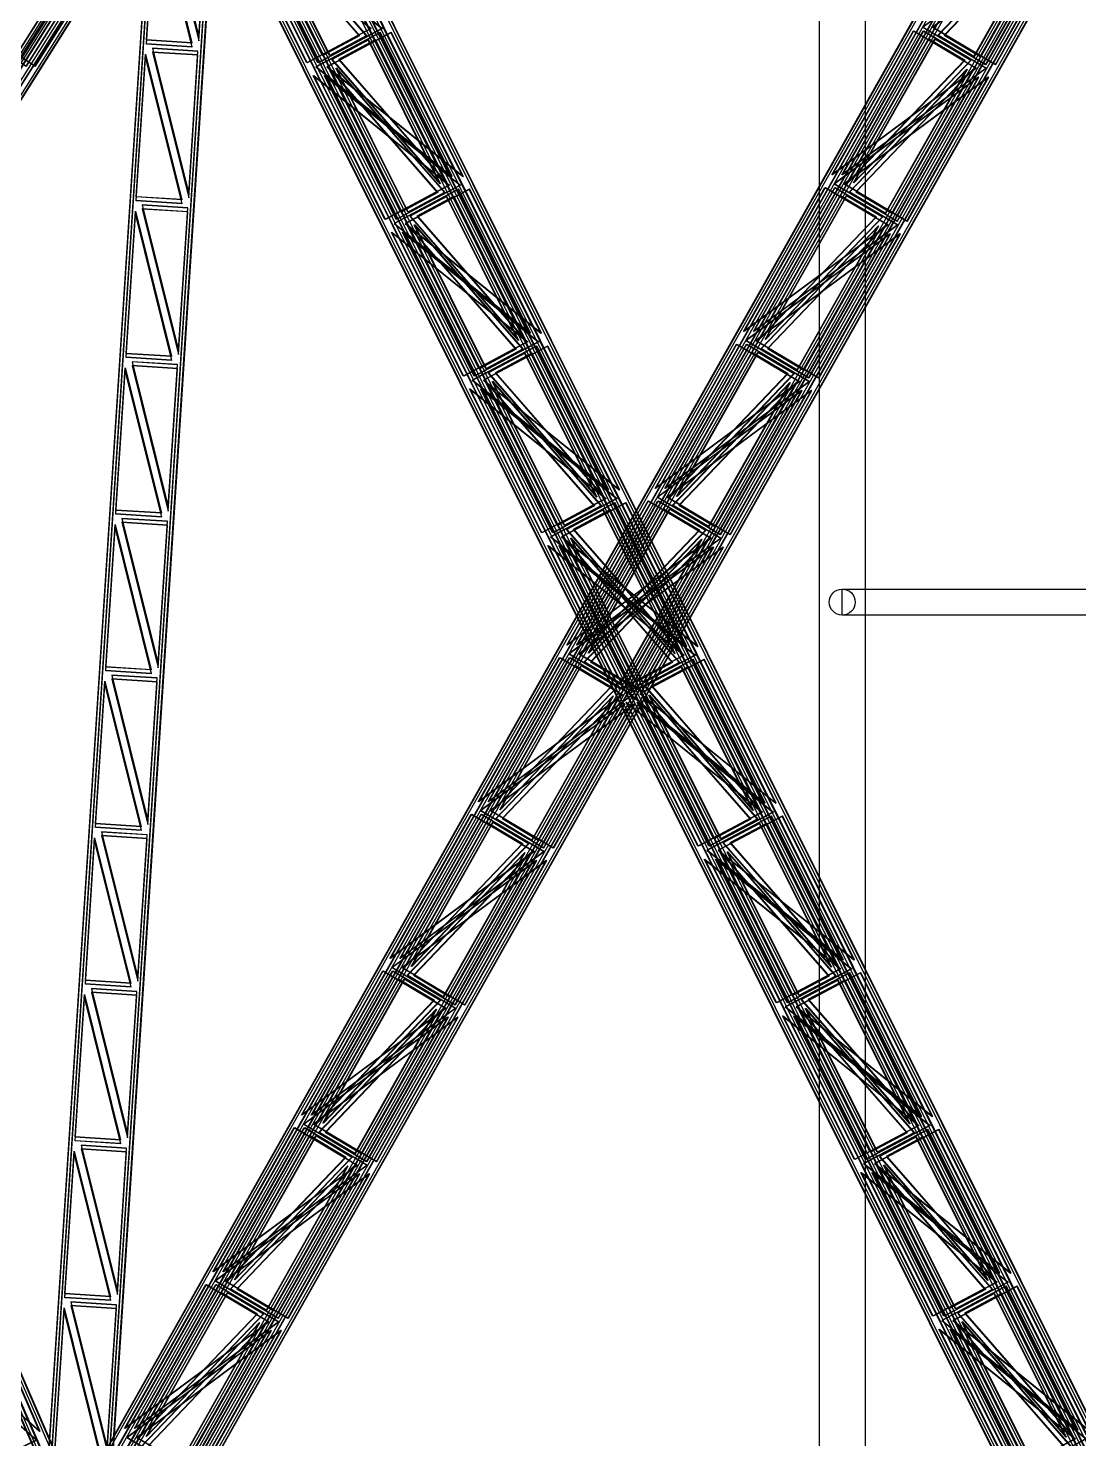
# Model space of a CAD drawing. Header units: millimetres. Extents: x -48000 to 1060615, y -2000 to 333000.
# Drawn here: x -7629 to -364, y 94216 to 103968 of the extents above; entities that cross this region are included whole.
import ezdxf

# ---------------------------------------------------------------- set-up
doc = ezdxf.new("R2010")
doc.units = ezdxf.units.MM
doc.layers.add('D-STR-CORE', color=7, linetype='Continuous', lineweight=25)
doc.layers.add('D-STR-STRC', color=7, linetype='Continuous', lineweight=25)

msp = doc.modelspace()

# ---------------------------------------------------------------- linework, layer by layer
at = {"layer": 'D-STR-CORE'}
for points in [[(-2160, 18300), (-1840, 18300), (-1840, 224550), (-2160, 224550)], [(-2160, 18300), (-1840, 18300), (-1840, 224550), (-2160, 224550)], [(-2000, 100090), (2000, 100090), (2000, 99910), (-2000, 99910)], [(2000, 99910), (-2000, 99910), (-2000, 100090), (2000, 100090)]]:
    msp.add_lwpolyline(points, close=True, dxfattribs=at)
msp.add_circle((-2000, 100000), 90, dxfattribs=at)
at = {"layer": 'D-STR-STRC'}
for points in [[(-14971.35, 93173.03), (-14444.12, 92826.97), (-6260.74, 105826.97), (-6787.96, 106173.03)], [(-14968.11, 93173.03), (-14440.88, 92826.97), (-6257.5, 105826.97), (-6784.72, 106173.03)], [(-14909.81, 93173.03), (-14382.59, 92826.97), (-6199.2, 105826.97), (-6726.43, 106173.03)], [(-14906.58, 93173.03), (-14379.35, 92826.97), (-6195.96, 105826.97), (-6723.19, 106173.03)], [(-14869.6, 93113.55), (-14523.61, 92886.45), (-6340.22, 105886.45), (-6686.21, 106113.55)], [(-14866.36, 93113.55), (-14520.37, 92886.45), (-6336.98, 105886.45), (-6682.97, 106113.55)], [(-14830.33, 93113.55), (-14484.34, 92886.45), (-6300.95, 105886.45), (-6646.94, 106113.55)], [(-14827.09, 93113.55), (-14481.1, 92886.45), (-6297.71, 105886.45), (-6643.7, 106113.55)], [(-7104.4, 93132.14), (-7662.77, 92867.86), (-13309.02, 105867.86), (-12750.65, 106132.14)], [(-7099.81, 93132.14), (-7658.18, 92867.86), (-13304.43, 105867.86), (-12746.06, 106132.14)], [(-7017.17, 93132.14), (-7575.54, 92867.86), (-13221.79, 105867.86), (-12663.42, 106132.14)], [(-7012.57, 93132.14), (-7570.95, 92867.86), (-13217.2, 105867.86), (-12658.82, 106132.14)], [(-7643.44, 93160.39), (-7103.79, 92839.61), (233.89, 105839.61), (-305.77, 106160.39)], [(-7639.85, 93160.39), (-7100.19, 92839.61), (237.48, 105839.61), (-302.17, 106160.39)], [(-7575.15, 93160.39), (-7035.5, 92839.61), (302.17, 105839.61), (-237.48, 106160.39)], [(-7571.56, 93160.39), (-7031.91, 92839.61), (305.77, 105839.61), (-233.89, 106160.39)], [(-7538.33, 93105.26), (-7184.19, 92894.74), (153.49, 105894.74), (-200.66, 106105.26)], [(-7534.74, 93105.26), (-7180.59, 92894.74), (157.08, 105894.74), (-197.06, 106105.26)], [(-7494.76, 93105.26), (-7140.61, 92894.74), (197.06, 105894.74), (-157.08, 106105.26)], [(-7491.16, 93105.26), (-7137.02, 92894.74), (200.66, 105894.74), (-153.49, 106105.26)], [(234.84, 93146.75), (-315.52, 92853.25), (-6807.48, 105853.25), (-6257.12, 106146.75)], [(238.87, 93146.75), (-311.49, 92853.25), (-6803.45, 105853.25), (-6253.09, 106146.75)], [(311.49, 93146.75), (-238.87, 92853.25), (-6730.84, 105853.25), (-6180.48, 106146.75)], [(315.52, 93146.75), (-234.84, 92853.25), (-6726.8, 105853.25), (-6176.44, 106146.75)], [(-7128.92, 93086.72), (-7495.35, 92913.28), (-13141.6, 105913.28), (-12775.17, 106086.72)], [(-7124.33, 93086.72), (-7490.76, 92913.28), (-13137.01, 105913.28), (-12770.58, 106086.72)], [(-7118.13, 93000.15), (-7557.22, 93028.24), (-6711.51, 106028.24), (-6272.42, 106000.15)], [(-7118.13, 93000.15), (-7557.22, 93028.24), (-6711.51, 106028.24), (-6272.42, 106000.15)], [(-7118.13, 92998.08), (-7557.22, 93026.17), (-6711.51, 106026.17), (-6272.42, 105998.08)], [(-7118.13, 92998.08), (-7557.22, 93026.17), (-6711.51, 106026.17), (-6272.42, 105998.08)], [(154.11, 93096.3), (-207.06, 92903.7), (-6699.02, 105903.7), (-6337.85, 106096.3)], [(158.15, 93096.3), (-203.03, 92903.7), (-6694.99, 105903.7), (-6333.81, 106096.3)], [(203.03, 93096.3), (-158.15, 92903.7), (-6650.11, 105903.7), (-6288.94, 106096.3)], [(207.06, 93096.3), (-154.11, 92903.7), (-6646.08, 105903.7), (-6284.9, 106096.3)], [(-7118.13, 92973.83), (-7557.22, 93001.92), (-6711.51, 106001.92), (-6272.42, 105973.83)], [(-7118.13, 92973.83), (-7557.22, 93001.92), (-6711.51, 106001.92), (-6272.42, 105973.83)], [(-7118.13, 92971.76), (-7557.22, 92999.85), (-6711.51, 105999.85), (-6272.42, 105971.76)], [(-7118.13, 92971.76), (-7557.22, 92999.85), (-6711.51, 105999.85), (-6272.42, 105971.76)], [(-6496.42, 103866.12), (-6810.77, 103886.23), (-6746.73, 104870.61)], [(-6496.42, 103866.12), (-6810.77, 103886.23), (-6746.73, 104870.61)], [(-6496.42, 103864.06), (-6810.77, 103884.17), (-6746.73, 104868.54)], [(-6496.42, 103864.06), (-6810.77, 103884.17), (-6746.73, 104868.54)], [(-6496.42, 103839.8), (-6810.77, 103859.91), (-6746.73, 104844.28)], [(-6496.42, 103839.8), (-6810.77, 103859.91), (-6746.73, 104844.28)], [(-6496.42, 103837.74), (-6810.77, 103857.85), (-6746.73, 104842.22)], [(-6496.42, 103837.74), (-6810.77, 103857.85), (-6746.73, 104842.22)], [(-6448.62, 103907.78), (-6384.58, 104892.15), (-6698.93, 104912.26)], [(-6448.62, 103907.78), (-6384.58, 104892.15), (-6698.93, 104912.26)], [(-6448.62, 103905.72), (-6384.58, 104890.09), (-6698.93, 104910.2)], [(-6448.62, 103905.72), (-6384.58, 104890.09), (-6698.93, 104910.2)], [(-6448.62, 103881.46), (-6384.58, 104865.83), (-6698.93, 104885.94)], [(-6448.62, 103881.46), (-6384.58, 104865.83), (-6698.93, 104885.94)], [(-6448.62, 103879.39), (-6384.58, 104863.77), (-6698.93, 104883.88)], [(-6448.62, 103879.39), (-6384.58, 104863.77), (-6698.93, 104883.88)], [(-7965.52, 103924.06), (-7722.51, 103764.54), (-7093.51, 104763.76)], [(-7962.29, 103924.06), (-7719.27, 103764.54), (-7090.27, 104763.76)], [(-7926.26, 103924.06), (-7683.24, 103764.54), (-7054.24, 104763.76)], [(-7923.02, 103924.06), (-7680, 103764.54), (-7051, 104763.76)], [(-5341.15, 103915.09), (-5594.84, 103779.81), (-6091.45, 104774.28)], [(-5337.12, 103915.09), (-5590.8, 103779.81), (-6087.42, 104774.28)], [(-5292.24, 103915.09), (-5545.92, 103779.81), (-6042.54, 104774.28)], [(-5288.21, 103915.09), (-5541.89, 103779.81), (-6038.51, 104774.28)], [(-1338.5, 103919.78), (-1089.75, 103771.92), (-527.12, 104768.72)], [(-1334.91, 103919.78), (-1086.16, 103771.92), (-523.53, 104768.72)], [(-1294.92, 103919.78), (-1046.18, 103771.92), (-483.55, 104768.72)], [(-1291.33, 103919.78), (-1042.58, 103771.92), (-479.95, 104768.72)], [(-8067.27, 103983.54), (-7643.02, 103705.06), (-7014.03, 104704.28)], [(-8064.04, 103983.54), (-7639.78, 103705.06), (-7010.79, 104704.28)], [(-8005.74, 103983.54), (-7581.49, 103705.06), (-6952.49, 104704.28)], [(-8002.5, 103983.54), (-7578.25, 103705.06), (-6949.26, 104704.28)], [(-5260.43, 103965.54), (-5703.3, 103729.37), (-6199.92, 104723.83)], [(-5256.39, 103965.54), (-5699.26, 103729.37), (-6195.88, 104723.83)], [(-5183.78, 103965.54), (-5626.65, 103729.37), (-6123.27, 104723.83)], [(-5179.75, 103965.54), (-5622.62, 103729.37), (-6119.24, 104723.83)], [(-1443.61, 103974.92), (-1009.36, 103716.79), (-446.73, 104713.59)], [(-1440.01, 103974.92), (-1005.76, 103716.79), (-443.13, 104713.59)], [(-1375.32, 103974.92), (-941.07, 103716.79), (-378.44, 104713.59)], [(-1371.73, 103974.92), (-937.48, 103716.79), (-374.85, 104713.59)], [(-4700.7, 102942.83), (-5197.32, 103937.3), (-5640.19, 103701.13)], [(-4696.67, 102942.83), (-5193.29, 103937.3), (-5636.16, 103701.13)], [(-4624.06, 102942.83), (-5120.68, 103937.3), (-5563.54, 103701.13)], [(-4620.02, 102942.83), (-5116.64, 103937.3), (-5559.51, 103701.13)], [(-4781.43, 102892.39), (-5278.05, 103886.86), (-5531.73, 103751.57)], [(-4777.39, 102892.39), (-5274.01, 103886.86), (-5527.7, 103751.57)], [(-4732.52, 102892.39), (-5229.14, 103886.86), (-5482.82, 103751.57)], [(-4728.48, 102892.39), (-5225.1, 103886.86), (-5478.78, 103751.57)], [(-2071.05, 102953.08), (-1508.41, 103949.88), (-1074.16, 103691.75)], [(-2067.45, 102953.08), (-1504.82, 103949.88), (-1070.57, 103691.75)], [(-2002.76, 102953.08), (-1440.13, 103949.88), (-1005.88, 103691.75)], [(-1999.17, 102953.08), (-1436.54, 103949.88), (-1002.28, 103691.75)], [(-1965.94, 102897.94), (-1403.31, 103894.75), (-1154.56, 103746.88)], [(-1962.34, 102897.94), (-1399.71, 103894.75), (-1150.97, 103746.88)], [(-1922.36, 102897.94), (-1359.73, 103894.75), (-1110.99, 103746.88)], [(-1918.77, 102897.94), (-1356.14, 103894.75), (-1107.39, 103746.88)], [(-6566.9, 102782.79), (-6881.25, 102802.9), (-6817.21, 103787.27)], [(-6566.9, 102782.79), (-6881.25, 102802.9), (-6817.21, 103787.27)], [(-6566.9, 102780.72), (-6881.25, 102800.83), (-6817.21, 103785.21)], [(-6566.9, 102780.72), (-6881.25, 102800.83), (-6817.21, 103785.21)], [(-6519.1, 102824.45), (-6455.06, 103808.82), (-6769.4, 103828.93)], [(-6519.1, 102824.45), (-6455.06, 103808.82), (-6769.4, 103828.93)], [(-6519.1, 102822.38), (-6455.06, 103806.76), (-6769.4, 103826.87)], [(-6519.1, 102822.38), (-6455.06, 103806.76), (-6769.4, 103826.87)], [(-6519.1, 102798.13), (-6455.06, 103782.5), (-6769.4, 103802.61)], [(-6519.1, 102798.13), (-6455.06, 103782.5), (-6769.4, 103802.61)], [(-6519.1, 102796.06), (-6455.06, 103780.44), (-6769.4, 103800.55)], [(-6519.1, 102796.06), (-6455.06, 103780.44), (-6769.4, 103800.55)], [(-6566.9, 102756.47), (-6881.25, 102776.58), (-6817.21, 103760.95)], [(-6566.9, 102756.47), (-6881.25, 102776.58), (-6817.21, 103760.95)], [(-6566.9, 102754.4), (-6881.25, 102774.51), (-6817.21, 103758.89)], [(-6566.9, 102754.4), (-6881.25, 102774.51), (-6817.21, 103758.89)], [(-4800.16, 102831.76), (-5053.84, 102696.48), (-5550.46, 103690.95)], [(-4796.12, 102831.76), (-5049.8, 102696.48), (-5546.42, 103690.95)], [(-4751.24, 102831.76), (-5004.93, 102696.48), (-5501.55, 103690.95)], [(-4747.21, 102831.76), (-5000.89, 102696.48), (-5497.51, 103690.95)], [(-1949.97, 102836.45), (-1701.23, 102688.59), (-1138.6, 103685.39)], [(-1946.38, 102836.45), (-1697.63, 102688.59), (-1135, 103685.39)], [(-1906.4, 102836.45), (-1657.65, 102688.59), (-1095.02, 103685.39)], [(-1902.8, 102836.45), (-1654.06, 102688.59), (-1091.43, 103685.39)], [(-4719.43, 102882.21), (-5162.3, 102646.03), (-5658.92, 103640.5)], [(-4715.4, 102882.21), (-5158.26, 102646.03), (-5654.88, 103640.5)], [(-4642.78, 102882.21), (-5085.65, 102646.03), (-5582.27, 103640.5)], [(-4638.75, 102882.21), (-5081.62, 102646.03), (-5578.24, 103640.5)], [(-2055.08, 102891.58), (-1620.83, 102633.45), (-1058.2, 103630.25)], [(-2051.49, 102891.58), (-1617.24, 102633.45), (-1054.6, 103630.25)], [(-1986.79, 102891.58), (-1552.54, 102633.45), (-989.91, 103630.25)], [(-1983.2, 102891.58), (-1548.95, 102633.45), (-986.32, 103630.25)], [(-4159.71, 101859.5), (-4656.32, 102853.97), (-5099.19, 102617.79)], [(-4155.67, 101859.5), (-4652.29, 102853.97), (-5095.16, 102617.79)], [(-4083.06, 101859.5), (-4579.68, 102853.97), (-5022.55, 102617.79)], [(-4079.03, 101859.5), (-4575.64, 102853.97), (-5018.51, 102617.79)], [(-4240.43, 101809.05), (-4737.05, 102803.52), (-4990.73, 102668.24)], [(-4236.4, 101809.05), (-4733.02, 102803.52), (-4986.7, 102668.24)], [(-4191.52, 101809.05), (-4688.14, 102803.52), (-4941.82, 102668.24)], [(-4187.49, 101809.05), (-4684.11, 102803.52), (-4937.79, 102668.24)], [(-2682.52, 101869.75), (-2119.89, 102866.55), (-1685.64, 102608.42)], [(-2678.92, 101869.75), (-2116.29, 102866.55), (-1682.04, 102608.42)], [(-2614.23, 101869.75), (-2051.6, 102866.55), (-1617.35, 102608.42)], [(-2610.64, 101869.75), (-2048.01, 102866.55), (-1613.76, 102608.42)], [(-2577.41, 101814.61), (-2014.78, 102811.41), (-1766.03, 102663.55)], [(-2573.82, 101814.61), (-2011.19, 102811.41), (-1762.44, 102663.55)], [(-2533.83, 101814.61), (-1971.2, 102811.41), (-1722.46, 102663.55)], [(-2530.24, 101814.61), (-1967.61, 102811.41), (-1718.86, 102663.55)], [(-6637.38, 101699.45), (-6951.72, 101719.56), (-6887.68, 102703.94)], [(-6637.38, 101699.45), (-6951.72, 101719.56), (-6887.68, 102703.94)], [(-6637.38, 101697.39), (-6951.72, 101717.5), (-6887.68, 102701.87)], [(-6637.38, 101697.39), (-6951.72, 101717.5), (-6887.68, 102701.87)], [(-6589.57, 101741.11), (-6525.53, 102725.49), (-6839.88, 102745.6)], [(-6589.57, 101741.11), (-6525.53, 102725.49), (-6839.88, 102745.6)], [(-6589.57, 101739.05), (-6525.53, 102723.42), (-6839.88, 102743.53)], [(-6589.57, 101739.05), (-6525.53, 102723.42), (-6839.88, 102743.53)], [(-6589.57, 101714.79), (-6525.53, 102699.17), (-6839.88, 102719.28)], [(-6589.57, 101714.79), (-6525.53, 102699.17), (-6839.88, 102719.28)], [(-6589.57, 101712.73), (-6525.53, 102697.1), (-6839.88, 102717.21)], [(-6589.57, 101712.73), (-6525.53, 102697.1), (-6839.88, 102717.21)], [(-6637.38, 101673.13), (-6951.72, 101693.24), (-6887.68, 102677.62)], [(-6637.38, 101673.13), (-6951.72, 101693.24), (-6887.68, 102677.62)], [(-6637.38, 101671.07), (-6951.72, 101691.18), (-6887.68, 102675.55)], [(-6637.38, 101671.07), (-6951.72, 101691.18), (-6887.68, 102675.55)], [(-4259.16, 101748.43), (-4512.84, 101613.14), (-5009.46, 102607.61)], [(-4255.13, 101748.43), (-4508.81, 101613.14), (-5005.43, 102607.61)], [(-4210.25, 101748.43), (-4463.93, 101613.14), (-4960.55, 102607.61)], [(-4206.21, 101748.43), (-4459.9, 101613.14), (-4956.51, 102607.61)], [(-2561.45, 101753.12), (-2312.7, 101605.25), (-1750.07, 102602.06)], [(-2557.85, 101753.12), (-2309.11, 101605.25), (-1746.48, 102602.06)], [(-2517.87, 101753.12), (-2269.12, 101605.25), (-1706.49, 102602.06)], [(-2514.28, 101753.12), (-2265.53, 101605.25), (-1702.9, 102602.06)], [(-4178.43, 101798.87), (-4621.3, 101562.7), (-5117.92, 102557.17)], [(-4174.4, 101798.87), (-4617.27, 101562.7), (-5113.89, 102557.17)], [(-4101.79, 101798.87), (-4544.66, 101562.7), (-5041.28, 102557.17)], [(-4097.75, 101798.87), (-4540.62, 101562.7), (-5037.24, 102557.17)], [(-2666.55, 101808.25), (-2232.3, 101550.12), (-1669.67, 102546.92)], [(-2662.96, 101808.25), (-2228.71, 101550.12), (-1666.08, 102546.92)], [(-2598.27, 101808.25), (-2164.02, 101550.12), (-1601.39, 102546.92)], [(-2594.67, 101808.25), (-2160.42, 101550.12), (-1597.79, 102546.92)], [(-3618.71, 100776.17), (-4115.33, 101770.63), (-4558.2, 101534.46)], [(-3614.67, 100776.17), (-4111.29, 101770.63), (-4554.16, 101534.46)], [(-3542.06, 100776.17), (-4038.68, 101770.63), (-4481.55, 101534.46)], [(-3538.03, 100776.17), (-4034.65, 101770.63), (-4477.52, 101534.46)], [(-3699.43, 100725.72), (-4196.05, 101720.19), (-4449.74, 101584.91)], [(-3695.4, 100725.72), (-4192.02, 101720.19), (-4445.7, 101584.91)], [(-3650.52, 100725.72), (-4147.14, 101720.19), (-4400.82, 101584.91)], [(-3646.49, 100725.72), (-4143.11, 101720.19), (-4396.79, 101584.91)], [(-3293.99, 100786.41), (-2731.36, 101783.21), (-2297.11, 101525.08)], [(-3290.4, 100786.41), (-2727.77, 101783.21), (-2293.52, 101525.08)], [(-3225.71, 100786.41), (-2663.07, 101783.21), (-2228.82, 101525.08)], [(-3222.11, 100786.41), (-2659.48, 101783.21), (-2225.23, 101525.08)], [(-3188.88, 100731.28), (-2626.25, 101728.08), (-2377.51, 101580.22)], [(-3185.29, 100731.28), (-2622.66, 101728.08), (-2373.91, 101580.22)], [(-3145.31, 100731.28), (-2582.68, 101728.08), (-2333.93, 101580.22)], [(-3141.71, 100731.28), (-2579.08, 101728.08), (-2330.34, 101580.22)], [(-6707.85, 100616.12), (-7022.2, 100636.23), (-6958.16, 101620.61)], [(-6707.85, 100616.12), (-7022.2, 100636.23), (-6958.16, 101620.61)], [(-6707.85, 100614.06), (-7022.2, 100634.17), (-6958.16, 101618.54)], [(-6707.85, 100614.06), (-7022.2, 100634.17), (-6958.16, 101618.54)], [(-6660.05, 100657.78), (-6596.01, 101642.15), (-6910.36, 101662.26)], [(-6660.05, 100657.78), (-6596.01, 101642.15), (-6910.36, 101662.26)], [(-6660.05, 100655.72), (-6596.01, 101640.09), (-6910.36, 101660.2)], [(-6660.05, 100655.72), (-6596.01, 101640.09), (-6910.36, 101660.2)], [(-6660.05, 100631.46), (-6596.01, 101615.83), (-6910.36, 101635.94)], [(-6660.05, 100631.46), (-6596.01, 101615.83), (-6910.36, 101635.94)], [(-6660.05, 100629.39), (-6596.01, 101613.77), (-6910.36, 101633.88)], [(-6660.05, 100629.39), (-6596.01, 101613.77), (-6910.36, 101633.88)], [(-6707.85, 100589.8), (-7022.2, 100609.91), (-6958.16, 101594.28)], [(-6707.85, 100589.8), (-7022.2, 100609.91), (-6958.16, 101594.28)], [(-6707.85, 100587.74), (-7022.2, 100607.85), (-6958.16, 101592.22)], [(-6707.85, 100587.74), (-7022.2, 100607.85), (-6958.16, 101592.22)], [(-3718.16, 100665.09), (-3971.84, 100529.81), (-4468.46, 101524.28)], [(-3714.13, 100665.09), (-3967.81, 100529.81), (-4464.43, 101524.28)], [(-3669.25, 100665.09), (-3922.93, 100529.81), (-4419.55, 101524.28)], [(-3665.22, 100665.09), (-3918.9, 100529.81), (-4415.52, 101524.28)], [(-3637.44, 100715.54), (-4080.31, 100479.37), (-4576.92, 101473.83)], [(-3633.4, 100715.54), (-4076.27, 100479.37), (-4572.89, 101473.83)], [(-3560.79, 100715.54), (-4003.66, 100479.37), (-4500.28, 101473.83)], [(-3556.76, 100715.54), (-3999.63, 100479.37), (-4496.24, 101473.83)], [(-3278.03, 100724.92), (-2843.78, 100466.79), (-2281.14, 101463.59)], [(-3274.43, 100724.92), (-2840.18, 100466.79), (-2277.55, 101463.59)], [(-3209.74, 100724.92), (-2775.49, 100466.79), (-2212.86, 101463.59)], [(-3206.15, 100724.92), (-2771.9, 100466.79), (-2209.26, 101463.59)], [(-3172.92, 100669.78), (-2924.17, 100521.92), (-2361.54, 101518.72)], [(-3169.32, 100669.78), (-2920.58, 100521.92), (-2357.95, 101518.72)], [(-3129.34, 100669.78), (-2880.6, 100521.92), (-2317.97, 101518.72)], [(-3125.75, 100669.78), (-2877, 100521.92), (-2314.37, 101518.72)], [(-3077.71, 99692.83), (-3574.33, 100687.3), (-4017.2, 100451.13)], [(-3073.68, 99692.83), (-3570.3, 100687.3), (-4013.17, 100451.13)], [(-3001.07, 99692.83), (-3497.69, 100687.3), (-3940.55, 100451.13)], [(-2997.03, 99692.83), (-3493.65, 100687.3), (-3936.52, 100451.13)], [(-3905.46, 99703.08), (-3342.83, 100699.88), (-2908.58, 100441.75)], [(-3901.87, 99703.08), (-3339.24, 100699.88), (-2904.99, 100441.75)], [(-3837.18, 99703.08), (-3274.55, 100699.88), (-2840.3, 100441.75)], [(-3833.58, 99703.08), (-3270.95, 100699.88), (-2836.7, 100441.75)], [(-3800.36, 99647.94), (-3237.73, 100644.75), (-2988.98, 100496.88)], [(-3796.76, 99647.94), (-3234.13, 100644.75), (-2985.39, 100496.88)], [(-3756.78, 99647.94), (-3194.15, 100644.75), (-2945.4, 100496.88)], [(-3753.19, 99647.94), (-3190.56, 100644.75), (-2941.81, 100496.88)], [(-6730.52, 99574.45), (-6666.49, 100558.82), (-6980.83, 100578.93)], [(-6730.52, 99574.45), (-6666.49, 100558.82), (-6980.83, 100578.93)], [(-6730.52, 99572.38), (-6666.49, 100556.76), (-6980.83, 100576.87)], [(-6730.52, 99572.38), (-6666.49, 100556.76), (-6980.83, 100576.87)], [(-6730.52, 99548.13), (-6666.49, 100532.5), (-6980.83, 100552.61)], [(-6730.52, 99548.13), (-6666.49, 100532.5), (-6980.83, 100552.61)], [(-6730.52, 99546.06), (-6666.49, 100530.44), (-6980.83, 100550.55)], [(-6730.52, 99546.06), (-6666.49, 100530.44), (-6980.83, 100550.55)], [(-3158.44, 99642.39), (-3655.06, 100636.86), (-3908.74, 100501.57)], [(-3154.4, 99642.39), (-3651.02, 100636.86), (-3904.71, 100501.57)], [(-3109.53, 99642.39), (-3606.15, 100636.86), (-3859.83, 100501.57)], [(-3105.49, 99642.39), (-3602.11, 100636.86), (-3855.79, 100501.57)], [(-6778.33, 99532.79), (-7092.67, 99552.9), (-7028.64, 100537.27)], [(-6778.33, 99532.79), (-7092.67, 99552.9), (-7028.64, 100537.27)], [(-6778.33, 99530.72), (-7092.67, 99550.83), (-7028.64, 100535.21)], [(-6778.33, 99530.72), (-7092.67, 99550.83), (-7028.64, 100535.21)], [(-6778.33, 99506.47), (-7092.67, 99526.58), (-7028.64, 100510.95)], [(-6778.33, 99506.47), (-7092.67, 99526.58), (-7028.64, 100510.95)], [(-6778.33, 99504.4), (-7092.67, 99524.51), (-7028.64, 100508.89)], [(-6778.33, 99504.4), (-7092.67, 99524.51), (-7028.64, 100508.89)], [(-3096.44, 99632.21), (-3539.31, 99396.03), (-4035.93, 100390.5)], [(-3092.4, 99632.21), (-3535.27, 99396.03), (-4031.89, 100390.5)], [(-3019.79, 99632.21), (-3462.66, 99396.03), (-3959.28, 100390.5)], [(-3015.76, 99632.21), (-3458.63, 99396.03), (-3955.25, 100390.5)], [(-3177.17, 99581.76), (-3430.85, 99446.48), (-3927.47, 100440.95)], [(-3173.13, 99581.76), (-3426.81, 99446.48), (-3923.43, 100440.95)], [(-3889.5, 99641.58), (-3455.25, 99383.45), (-2892.62, 100380.25)], [(-3885.9, 99641.58), (-3451.65, 99383.45), (-2889.02, 100380.25)], [(-3128.25, 99581.76), (-3381.94, 99446.48), (-3878.56, 100440.95)], [(-3124.22, 99581.76), (-3377.9, 99446.48), (-3874.52, 100440.95)], [(-3821.21, 99641.58), (-3386.96, 99383.45), (-2824.33, 100380.25)], [(-3817.62, 99641.58), (-3383.37, 99383.45), (-2820.74, 100380.25)], [(-3784.39, 99586.45), (-3535.65, 99438.59), (-2973.01, 100435.39)], [(-3780.8, 99586.45), (-3532.05, 99438.59), (-2969.42, 100435.39)], [(-3740.82, 99586.45), (-3492.07, 99438.59), (-2929.44, 100435.39)], [(-3737.22, 99586.45), (-3488.48, 99438.59), (-2925.84, 100435.39)], [(-4516.94, 98619.75), (-3954.31, 99616.55), (-3520.06, 99358.42)], [(-4513.34, 98619.75), (-3950.71, 99616.55), (-3516.46, 99358.42)], [(-4448.65, 98619.75), (-3886.02, 99616.55), (-3451.77, 99358.42)], [(-4445.06, 98619.75), (-3882.43, 99616.55), (-3448.18, 99358.42)], [(-2536.71, 98609.5), (-3033.33, 99603.97), (-3476.2, 99367.79)], [(-2532.68, 98609.5), (-3029.3, 99603.97), (-3472.17, 99367.79)], [(-2460.07, 98609.5), (-2956.69, 99603.97), (-3399.56, 99367.79)], [(-2456.03, 98609.5), (-2952.65, 99603.97), (-3395.52, 99367.79)], [(-6801, 98491.11), (-6736.96, 99475.49), (-7051.31, 99495.6)], [(-6801, 98491.11), (-6736.96, 99475.49), (-7051.31, 99495.6)], [(-6801, 98489.05), (-6736.96, 99473.42), (-7051.31, 99493.53)], [(-6801, 98489.05), (-6736.96, 99473.42), (-7051.31, 99493.53)], [(-4411.83, 98564.61), (-3849.2, 99561.41), (-3600.45, 99413.55)], [(-4408.24, 98564.61), (-3845.6, 99561.41), (-3596.86, 99413.55)], [(-4368.25, 98564.61), (-3805.62, 99561.41), (-3556.88, 99413.55)], [(-4364.66, 98564.61), (-3802.03, 99561.41), (-3553.28, 99413.55)], [(-2617.44, 98559.05), (-3114.06, 99553.52), (-3367.74, 99418.24)], [(-2613.41, 98559.05), (-3110.03, 99553.52), (-3363.71, 99418.24)], [(-2568.53, 98559.05), (-3065.15, 99553.52), (-3318.83, 99418.24)], [(-2564.5, 98559.05), (-3061.11, 99553.52), (-3314.8, 99418.24)], [(-6848.8, 98449.45), (-7163.15, 98469.56), (-7099.11, 99453.94)], [(-6848.8, 98449.45), (-7163.15, 98469.56), (-7099.11, 99453.94)], [(-6848.8, 98447.39), (-7163.15, 98467.5), (-7099.11, 99451.87)], [(-6848.8, 98447.39), (-7163.15, 98467.5), (-7099.11, 99451.87)], [(-6848.8, 98423.13), (-7163.15, 98443.24), (-7099.11, 99427.62)], [(-6848.8, 98423.13), (-7163.15, 98443.24), (-7099.11, 99427.62)], [(-6848.8, 98421.07), (-7163.15, 98441.18), (-7099.11, 99425.55)], [(-6848.8, 98421.07), (-7163.15, 98441.18), (-7099.11, 99425.55)], [(-6801, 98464.79), (-6736.96, 99449.17), (-7051.31, 99469.28)], [(-6801, 98464.79), (-6736.96, 99449.17), (-7051.31, 99469.28)], [(-6801, 98462.73), (-6736.96, 99447.1), (-7051.31, 99467.21)], [(-6801, 98462.73), (-6736.96, 99447.1), (-7051.31, 99467.21)], [(-4500.97, 98558.25), (-4066.72, 98300.12), (-3504.09, 99296.92)], [(-4497.38, 98558.25), (-4063.13, 98300.12), (-3500.5, 99296.92)], [(-4432.69, 98558.25), (-3998.44, 98300.12), (-3435.8, 99296.92)], [(-4429.09, 98558.25), (-3994.84, 98300.12), (-3432.21, 99296.92)], [(-4395.86, 98503.12), (-4147.12, 98355.25), (-3584.49, 99352.06)], [(-4392.27, 98503.12), (-4143.53, 98355.25), (-3580.89, 99352.06)], [(-4352.29, 98503.12), (-4103.54, 98355.25), (-3540.91, 99352.06)], [(-4348.69, 98503.12), (-4099.95, 98355.25), (-3537.32, 99352.06)], [(-2555.44, 98548.87), (-2998.31, 98312.7), (-3494.93, 99307.17)], [(-2551.41, 98548.87), (-2994.28, 98312.7), (-3490.9, 99307.17)], [(-2478.8, 98548.87), (-2921.67, 98312.7), (-3418.28, 99307.17)], [(-2474.76, 98548.87), (-2917.63, 98312.7), (-3414.25, 99307.17)], [(-2636.17, 98498.43), (-2889.85, 98363.14), (-3386.47, 99357.61)], [(-2632.13, 98498.43), (-2885.82, 98363.14), (-3382.44, 99357.61)], [(-2587.26, 98498.43), (-2840.94, 98363.14), (-3337.56, 99357.61)], [(-2583.22, 98498.43), (-2836.9, 98363.14), (-3333.52, 99357.61)], [(-5128.41, 97536.41), (-4565.78, 98533.21), (-4131.53, 98275.08)], [(-5124.82, 97536.41), (-4562.18, 98533.21), (-4127.93, 98275.08)], [(-5060.12, 97536.41), (-4497.49, 98533.21), (-4063.24, 98275.08)], [(-5056.53, 97536.41), (-4493.9, 98533.21), (-4059.65, 98275.08)], [(-1995.72, 97526.17), (-2492.34, 98520.63), (-2935.21, 98284.46)], [(-1991.68, 97526.17), (-2488.3, 98520.63), (-2931.17, 98284.46)], [(-1919.07, 97526.17), (-2415.69, 98520.63), (-2858.56, 98284.46)], [(-1915.04, 97526.17), (-2411.66, 98520.63), (-2854.53, 98284.46)], [(-6871.48, 97407.78), (-6807.44, 98392.15), (-7121.78, 98412.26)], [(-6871.48, 97407.78), (-6807.44, 98392.15), (-7121.78, 98412.26)], [(-6871.48, 97405.72), (-6807.44, 98390.09), (-7121.78, 98410.2)], [(-6871.48, 97405.72), (-6807.44, 98390.09), (-7121.78, 98410.2)], [(-5023.3, 97481.28), (-4460.67, 98478.08), (-4211.93, 98330.22)], [(-5019.71, 97481.28), (-4457.08, 98478.08), (-4208.33, 98330.22)], [(-4979.73, 97481.28), (-4417.09, 98478.08), (-4168.35, 98330.22)], [(-4976.13, 97481.28), (-4413.5, 98478.08), (-4164.76, 98330.22)], [(-2076.44, 97475.72), (-2573.06, 98470.19), (-2826.75, 98334.91)], [(-2072.41, 97475.72), (-2569.03, 98470.19), (-2822.71, 98334.91)], [(-2027.53, 97475.72), (-2524.15, 98470.19), (-2777.83, 98334.91)], [(-2023.5, 97475.72), (-2520.12, 98470.19), (-2773.8, 98334.91)], [(-6919.28, 97366.12), (-7233.63, 97386.23), (-7169.59, 98370.61)], [(-6919.28, 97366.12), (-7233.63, 97386.23), (-7169.59, 98370.61)], [(-6919.28, 97364.06), (-7233.63, 97384.17), (-7169.59, 98368.54)], [(-6919.28, 97364.06), (-7233.63, 97384.17), (-7169.59, 98368.54)], [(-6919.28, 97339.8), (-7233.63, 97359.91), (-7169.59, 98344.28)], [(-6919.28, 97339.8), (-7233.63, 97359.91), (-7169.59, 98344.28)], [(-6919.28, 97337.74), (-7233.63, 97357.85), (-7169.59, 98342.22)], [(-6919.28, 97337.74), (-7233.63, 97357.85), (-7169.59, 98342.22)], [(-6871.48, 97381.46), (-6807.44, 98365.83), (-7121.78, 98385.94)], [(-6871.48, 97381.46), (-6807.44, 98365.83), (-7121.78, 98385.94)], [(-6871.48, 97379.39), (-6807.44, 98363.77), (-7121.78, 98383.88)], [(-6871.48, 97379.39), (-6807.44, 98363.77), (-7121.78, 98383.88)], [(-5112.44, 97474.92), (-4678.19, 97216.79), (-4115.56, 98213.59)], [(-5108.85, 97474.92), (-4674.6, 97216.79), (-4111.97, 98213.59)], [(-5044.16, 97474.92), (-4609.91, 97216.79), (-4047.28, 98213.59)], [(-5040.57, 97474.92), (-4606.31, 97216.79), (-4043.68, 98213.59)], [(-5007.34, 97419.78), (-4758.59, 97271.92), (-4195.96, 98268.72)], [(-5003.74, 97419.78), (-4755, 97271.92), (-4192.37, 98268.72)], [(-4963.76, 97419.78), (-4715.02, 97271.92), (-4152.38, 98268.72)], [(-4960.17, 97419.78), (-4711.42, 97271.92), (-4148.79, 98268.72)], [(-2014.45, 97465.54), (-2457.31, 97229.37), (-2953.93, 98223.83)], [(-2010.41, 97465.54), (-2453.28, 97229.37), (-2949.9, 98223.83)], [(-1937.8, 97465.54), (-2380.67, 97229.37), (-2877.29, 98223.83)], [(-1933.77, 97465.54), (-2376.63, 97229.37), (-2873.25, 98223.83)], [(-2095.17, 97415.09), (-2348.85, 97279.81), (-2845.47, 98274.28)], [(-2091.14, 97415.09), (-2344.82, 97279.81), (-2841.44, 98274.28)], [(-2046.26, 97415.09), (-2299.94, 97279.81), (-2796.56, 98274.28)], [(-2042.23, 97415.09), (-2295.91, 97279.81), (-2792.53, 98274.28)], [(-5739.88, 96453.08), (-5177.25, 97449.88), (-4743, 97191.75)], [(-5736.29, 96453.08), (-5173.66, 97449.88), (-4739.41, 97191.75)], [(-5671.6, 96453.08), (-5108.97, 97449.88), (-4674.72, 97191.75)], [(-5668, 96453.08), (-5105.37, 97449.88), (-4671.12, 97191.75)], [(-1454.72, 96442.83), (-1951.34, 97437.3), (-2394.21, 97201.13)], [(-1450.69, 96442.83), (-1947.31, 97437.3), (-2390.18, 97201.13)], [(-1378.08, 96442.83), (-1874.69, 97437.3), (-2317.56, 97201.13)], [(-1374.04, 96442.83), (-1870.66, 97437.3), (-2313.53, 97201.13)], [(-6941.95, 96324.45), (-6877.91, 97308.82), (-7192.26, 97328.93)], [(-6941.95, 96324.45), (-6877.91, 97308.82), (-7192.26, 97328.93)], [(-6941.95, 96322.38), (-6877.91, 97306.76), (-7192.26, 97326.87)], [(-6941.95, 96322.38), (-6877.91, 97306.76), (-7192.26, 97326.87)], [(-5634.78, 96397.94), (-5072.14, 97394.75), (-4823.4, 97246.88)], [(-5631.18, 96397.94), (-5068.55, 97394.75), (-4819.81, 97246.88)], [(-5591.2, 96397.94), (-5028.57, 97394.75), (-4779.82, 97246.88)], [(-5587.61, 96397.94), (-5024.97, 97394.75), (-4776.23, 97246.88)], [(-1535.45, 96392.39), (-2032.07, 97386.86), (-2285.75, 97251.57)], [(-1531.41, 96392.39), (-2028.03, 97386.86), (-2281.72, 97251.57)], [(-1486.54, 96392.39), (-1983.15, 97386.86), (-2236.84, 97251.57)], [(-1482.5, 96392.39), (-1979.12, 97386.86), (-2232.8, 97251.57)], [(-6989.76, 96282.79), (-7304.1, 96302.9), (-7240.06, 97287.27)], [(-6989.76, 96282.79), (-7304.1, 96302.9), (-7240.06, 97287.27)], [(-6989.76, 96280.72), (-7304.1, 96300.83), (-7240.06, 97285.21)], [(-6989.76, 96280.72), (-7304.1, 96300.83), (-7240.06, 97285.21)], [(-6989.76, 96256.47), (-7304.1, 96276.58), (-7240.06, 97260.95)], [(-6989.76, 96256.47), (-7304.1, 96276.58), (-7240.06, 97260.95)], [(-6989.76, 96254.4), (-7304.1, 96274.51), (-7240.06, 97258.89)], [(-6989.76, 96254.4), (-7304.1, 96274.51), (-7240.06, 97258.89)], [(-6941.95, 96298.13), (-6877.91, 97282.5), (-7192.26, 97302.61)], [(-6941.95, 96298.13), (-6877.91, 97282.5), (-7192.26, 97302.61)], [(-6941.95, 96296.06), (-6877.91, 97280.44), (-7192.26, 97300.55)], [(-6941.95, 96296.06), (-6877.91, 97280.44), (-7192.26, 97300.55)], [(-5618.81, 96336.45), (-5370.06, 96188.59), (-4807.43, 97185.39)], [(-5615.22, 96336.45), (-5366.47, 96188.59), (-4803.84, 97185.39)], [(-5575.23, 96336.45), (-5326.49, 96188.59), (-4763.86, 97185.39)], [(-5571.64, 96336.45), (-5322.89, 96188.59), (-4760.26, 97185.39)], [(-1473.45, 96382.21), (-1916.32, 96146.03), (-2412.94, 97140.5)], [(-1469.41, 96382.21), (-1912.28, 96146.03), (-2408.9, 97140.5)], [(-1396.8, 96382.21), (-1839.67, 96146.03), (-2336.29, 97140.5)], [(-1392.77, 96382.21), (-1835.64, 96146.03), (-2332.26, 97140.5)], [(-1554.17, 96331.76), (-1807.86, 96196.48), (-2304.48, 97190.95)], [(-1550.14, 96331.76), (-1803.82, 96196.48), (-2300.44, 97190.95)], [(-1505.26, 96331.76), (-1758.95, 96196.48), (-2255.56, 97190.95)], [(-1501.23, 96331.76), (-1754.91, 96196.48), (-2251.53, 97190.95)], [(-5723.92, 96391.58), (-5289.67, 96133.45), (-4727.04, 97130.25)], [(-5720.32, 96391.58), (-5286.07, 96133.45), (-4723.44, 97130.25)], [(-5655.63, 96391.58), (-5221.38, 96133.45), (-4658.75, 97130.25)], [(-5652.04, 96391.58), (-5217.79, 96133.45), (-4655.16, 97130.25)], [(-6351.36, 95369.75), (-5788.72, 96366.55), (-5354.47, 96108.42)], [(-6347.76, 95369.75), (-5785.13, 96366.55), (-5350.88, 96108.42)], [(-6283.07, 95369.75), (-5720.44, 96366.55), (-5286.19, 96108.42)], [(-6279.48, 95369.75), (-5716.85, 96366.55), (-5282.59, 96108.42)], [(-913.72, 95359.5), (-1410.34, 96353.97), (-1853.21, 96117.79)], [(-909.69, 95359.5), (-1406.31, 96353.97), (-1849.18, 96117.79)], [(-837.08, 95359.5), (-1333.7, 96353.97), (-1776.57, 96117.79)], [(-833.04, 95359.5), (-1329.66, 96353.97), (-1772.53, 96117.79)], [(-6246.25, 95314.61), (-5683.62, 96311.41), (-5434.87, 96163.55)], [(-6242.65, 95314.61), (-5680.02, 96311.41), (-5431.28, 96163.55)], [(-6202.67, 95314.61), (-5640.04, 96311.41), (-5391.3, 96163.55)], [(-6199.08, 95314.61), (-5636.45, 96311.41), (-5387.7, 96163.55)], [(-994.45, 95309.05), (-1491.07, 96303.52), (-1744.75, 96168.24)], [(-990.42, 95309.05), (-1487.04, 96303.52), (-1740.72, 96168.24)], [(-945.54, 95309.05), (-1442.16, 96303.52), (-1695.84, 96168.24)], [(-941.5, 95309.05), (-1438.12, 96303.52), (-1691.81, 96168.24)], [(-7060.23, 95199.45), (-7374.58, 95219.56), (-7310.54, 96203.94)], [(-7060.23, 95199.45), (-7374.58, 95219.56), (-7310.54, 96203.94)], [(-7060.23, 95197.39), (-7374.58, 95217.5), (-7310.54, 96201.87)], [(-7060.23, 95197.39), (-7374.58, 95217.5), (-7310.54, 96201.87)], [(-7060.23, 95173.13), (-7374.58, 95193.24), (-7310.54, 96177.62)], [(-7060.23, 95173.13), (-7374.58, 95193.24), (-7310.54, 96177.62)], [(-7060.23, 95171.07), (-7374.58, 95191.18), (-7310.54, 96175.55)], [(-7060.23, 95171.07), (-7374.58, 95191.18), (-7310.54, 96175.55)], [(-7012.43, 95241.11), (-6948.39, 96225.49), (-7262.74, 96245.6)], [(-7012.43, 95241.11), (-6948.39, 96225.49), (-7262.74, 96245.6)], [(-7012.43, 95239.05), (-6948.39, 96223.42), (-7262.74, 96243.53)], [(-7012.43, 95239.05), (-6948.39, 96223.42), (-7262.74, 96243.53)], [(-7012.43, 95214.79), (-6948.39, 96199.17), (-7262.74, 96219.28)], [(-7012.43, 95214.79), (-6948.39, 96199.17), (-7262.74, 96219.28)], [(-7012.43, 95212.73), (-6948.39, 96197.1), (-7262.74, 96217.21)], [(-7012.43, 95212.73), (-6948.39, 96197.1), (-7262.74, 96217.21)], [(-6230.28, 95253.12), (-5981.54, 95105.25), (-5418.91, 96102.06)], [(-6226.69, 95253.12), (-5977.94, 95105.25), (-5415.31, 96102.06)], [(-6186.71, 95253.12), (-5937.96, 95105.25), (-5375.33, 96102.06)], [(-6183.11, 95253.12), (-5934.37, 95105.25), (-5371.74, 96102.06)], [(-1013.18, 95248.43), (-1266.86, 95113.14), (-1763.48, 96107.61)], [(-1009.14, 95248.43), (-1262.83, 95113.14), (-1759.45, 96107.61)], [(-964.27, 95248.43), (-1217.95, 95113.14), (-1714.57, 96107.61)], [(-960.23, 95248.43), (-1213.91, 95113.14), (-1710.53, 96107.61)], [(-6335.39, 95308.25), (-5901.14, 95050.12), (-5338.51, 96046.92)], [(-6331.8, 95308.25), (-5897.55, 95050.12), (-5334.91, 96046.92)], [(-6267.1, 95308.25), (-5832.85, 95050.12), (-5270.22, 96046.92)], [(-6263.51, 95308.25), (-5829.26, 95050.12), (-5266.63, 96046.92)], [(-932.45, 95298.87), (-1375.32, 95062.7), (-1871.94, 96057.17)], [(-928.42, 95298.87), (-1371.29, 95062.7), (-1867.91, 96057.17)], [(-855.81, 95298.87), (-1298.67, 95062.7), (-1795.29, 96057.17)], [(-851.77, 95298.87), (-1294.64, 95062.7), (-1791.26, 96057.17)], [(-6962.83, 94286.41), (-6400.2, 95283.21), (-5965.95, 95025.08)], [(-6959.23, 94286.41), (-6396.6, 95283.21), (-5962.35, 95025.08)], [(-6894.54, 94286.41), (-6331.91, 95283.21), (-5897.66, 95025.08)], [(-6890.95, 94286.41), (-6328.32, 95283.21), (-5894.07, 95025.08)], [(-7551.26, 94264.99), (-7982.23, 95257.24), (-8431.54, 95044.58)], [(-7546.67, 94264.99), (-7977.64, 95257.24), (-8426.95, 95044.58)], [(-6857.72, 94231.28), (-6295.09, 95228.08), (-6046.34, 95080.22)], [(-6854.13, 94231.28), (-6291.5, 95228.08), (-6042.75, 95080.22)], [(-6814.14, 94231.28), (-6251.51, 95228.08), (-6002.77, 95080.22)], [(-6810.55, 94231.28), (-6247.92, 95228.08), (-5999.17, 95080.22)], [(-372.73, 94276.17), (-869.35, 95270.63), (-1312.22, 95034.46)], [(-368.69, 94276.17), (-865.31, 95270.63), (-1308.18, 95034.46)], [(-296.08, 94276.17), (-792.7, 95270.63), (-1235.57, 95034.46)], [(-292.05, 94276.17), (-788.67, 95270.63), (-1231.54, 95034.46)], [(-453.45, 94225.72), (-950.07, 95220.19), (-1203.76, 95084.91)], [(-449.42, 94225.72), (-946.04, 95220.19), (-1199.72, 95084.91)], [(-404.54, 94225.72), (-901.16, 95220.19), (-1154.84, 95084.91)], [(-400.51, 94225.72), (-897.13, 95220.19), (-1150.81, 95084.91)], [(-7130.71, 94116.12), (-7445.05, 94136.23), (-7381.02, 95120.61)], [(-7130.71, 94116.12), (-7445.05, 94136.23), (-7381.02, 95120.61)], [(-7130.71, 94114.06), (-7445.05, 94134.17), (-7381.02, 95118.54)], [(-7130.71, 94114.06), (-7445.05, 94134.17), (-7381.02, 95118.54)], [(-7130.71, 94089.8), (-7445.05, 94109.91), (-7381.02, 95094.28)], [(-7130.71, 94089.8), (-7445.05, 94109.91), (-7381.02, 95094.28)], [(-7130.71, 94087.74), (-7445.05, 94107.85), (-7381.02, 95092.22)], [(-7130.71, 94087.74), (-7445.05, 94107.85), (-7381.02, 95092.22)], [(-7082.9, 94157.78), (-7018.87, 95142.15), (-7333.21, 95162.26)], [(-7082.9, 94157.78), (-7018.87, 95142.15), (-7333.21, 95162.26)], [(-7082.9, 94155.72), (-7018.87, 95140.09), (-7333.21, 95160.2)], [(-7082.9, 94155.72), (-7018.87, 95140.09), (-7333.21, 95160.2)], [(-7082.9, 94131.46), (-7018.87, 95115.83), (-7333.21, 95135.94)], [(-7082.9, 94131.46), (-7018.87, 95115.83), (-7333.21, 95135.94)], [(-7082.9, 94129.39), (-7018.87, 95113.77), (-7333.21, 95133.88)], [(-7082.9, 94129.39), (-7018.87, 95113.77), (-7333.21, 95133.88)], [(-6841.76, 94169.78), (-6593.01, 94021.92), (-6030.38, 95018.72)], [(-6838.16, 94169.78), (-6589.42, 94021.92), (-6026.79, 95018.72)], [(-6798.18, 94169.78), (-6549.43, 94021.92), (-5986.8, 95018.72)], [(-6794.59, 94169.78), (-6545.84, 94021.92), (-5983.21, 95018.72)], [(-472.18, 94165.09), (-725.86, 94029.81), (-1222.48, 95024.28)], [(-468.15, 94165.09), (-721.83, 94029.81), (-1218.45, 95024.28)], [(-423.27, 94165.09), (-676.95, 94029.81), (-1173.57, 95024.28)], [(-419.24, 94165.09), (-672.92, 94029.81), (-1169.54, 95024.28)], [(-7572.72, 94205.42), (-8022.04, 93992.76), (-8453, 94985.01)], [(-7568.13, 94205.42), (-8017.45, 93992.76), (-8448.41, 94985.01)], [(-6946.86, 94224.92), (-6512.61, 93966.79), (-5949.98, 94963.59)], [(-6943.27, 94224.92), (-6509.02, 93966.79), (-5946.39, 94963.59)], [(-6878.58, 94224.92), (-6444.33, 93966.79), (-5881.7, 94963.59)], [(-6874.98, 94224.92), (-6440.73, 93966.79), (-5878.1, 94963.59)], [(-391.45, 94215.54), (-834.32, 93979.37), (-1330.94, 94973.83)], [(-387.42, 94215.54), (-830.29, 93979.37), (-1326.91, 94973.83)], [(-314.81, 94215.54), (-757.68, 93979.37), (-1254.3, 94973.83)], [(-310.77, 94215.54), (-753.64, 93979.37), (-1250.26, 94973.83)]]:
    msp.add_lwpolyline(points, close=True, dxfattribs=at)
for points in [[(-7121.85, 93123.88), (-12768.1, 106123.88)], [(-7104.4, 93132.14), (-12750.65, 106132.14)], [(-7030.02, 93123.88), (-12676.27, 106123.88)], [(-7012.57, 93132.14), (-12658.82, 106132.14)], [(-7643.44, 93160.39), (-305.77, 106160.39)], [(-7626.58, 93150.37), (-288.9, 106150.37)], [(-7571.56, 93160.39), (-233.89, 106160.39)], [(-7554.7, 93150.37), (-217.02, 106150.37)], [(-7538.33, 93105.26), (-200.66, 106105.26)], [(-7491.16, 93105.26), (-153.49, 106105.26)], [(217.64, 93137.58), (-6274.32, 106137.58)], [(234.84, 93146.75), (-6257.12, 106146.75)], [(298.32, 93137.58), (-6193.64, 106137.58)], [(315.52, 93146.75), (-6176.44, 106146.75)], [(-7124.33, 93086.72), (-12770.58, 106086.72)], [(-7557.22, 93028.24), (-6711.51, 106028.24)], [(-7557.22, 93028.24), (-6711.51, 106028.24)], [(-7537.26, 93026.96), (-6691.55, 106026.96)], [(-7537.26, 93026.96), (-6691.55, 106026.96)], [(-7521.47, 93095.23), (-183.79, 106095.23)], [(-7474.3, 93095.23), (-136.62, 106095.23)], [(136.92, 93087.13), (-6355.05, 106087.13)], [(154.11, 93096.3), (-6337.85, 106096.3)], [(189.86, 93087.13), (-6302.1, 106087.13)], [(207.06, 93096.3), (-6284.9, 106096.3)], [(-7557.22, 92999.85), (-6711.51, 105999.85)], [(-7557.22, 92999.85), (-6711.51, 105999.85)], [(-7537.26, 92998.58), (-6691.55, 105998.58)], [(-7537.26, 92998.58), (-6691.55, 105998.58)], [(-7138.09, 93001.42), (-6292.38, 106001.42)], [(-7138.09, 93001.42), (-6292.38, 106001.42)], [(-7138.09, 92973.04), (-6292.38, 105973.04)], [(-7138.09, 92973.04), (-6292.38, 105973.04)], [(-7118.13, 93000.15), (-6272.42, 106000.15)], [(-7118.13, 93000.15), (-6272.42, 106000.15)], [(-7118.13, 92971.76), (-6272.42, 105971.76)], [(-7118.13, 92971.76), (-6272.42, 105971.76)], [(-189.86, 92912.87), (-6681.82, 105912.87)], [(-136.92, 92912.87), (-6628.88, 105912.87)], [(-14540.08, 92897.26), (-6356.7, 105897.26)], [(-14523.61, 92886.45), (-6340.22, 105886.45)], [(-14497.58, 92897.26), (-6314.19, 105897.26)], [(-14481.1, 92886.45), (-6297.71, 105886.45)], [(-14460.6, 92837.78), (-6277.21, 105837.78)], [(-14444.12, 92826.97), (-6260.74, 105826.97)], [(-14395.83, 92837.78), (-6212.44, 105837.78)], [(-14379.35, 92826.97), (-6195.96, 105826.97)], [(-7201.05, 92904.77), (136.62, 105904.77)], [(-7184.19, 92894.74), (153.49, 105894.74)], [(-7153.88, 92904.77), (183.79, 105904.77)], [(-7137.02, 92894.74), (200.66, 105894.74)], [(-7120.65, 92849.63), (217.02, 105849.63)], [(-7103.79, 92839.61), (233.89, 105839.61)], [(-7048.77, 92849.63), (288.9, 105849.63)], [(-7031.91, 92839.61), (305.77, 105839.61)], [(-315.52, 92853.25), (-6807.48, 105853.25)], [(-298.32, 92862.42), (-6790.28, 105862.42)], [(-234.84, 92853.25), (-6726.8, 105853.25)], [(-217.64, 92862.42), (-6709.6, 105862.42)], [(-207.06, 92903.7), (-6699.02, 105903.7)], [(-154.11, 92903.7), (-6646.08, 105903.7)]]:
    msp.add_lwpolyline(points, dxfattribs=at)

doc.saveas('drawing.dxf')
